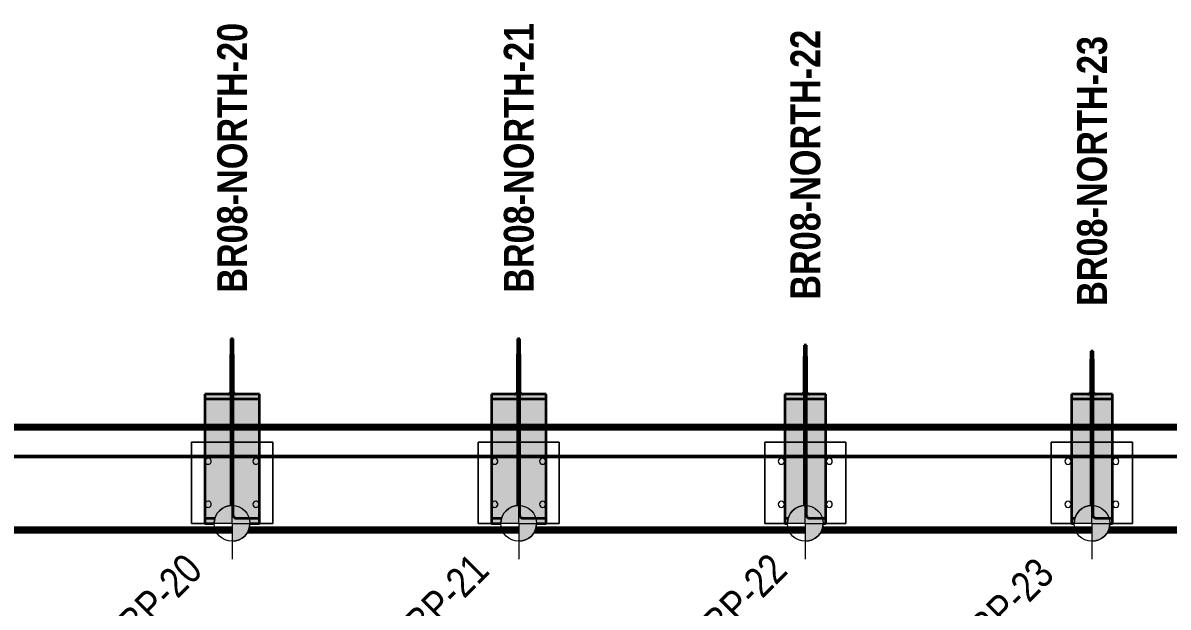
# Model space of a CAD drawing. Header units: metres. Extents: x 4 to 45, y -1 to 1222.
# Drawn here: x 31.42 to 36.214, y 1211.758 to 1214.203 of the extents above; entities that cross this region are included whole.
import ezdxf

# ---------------------------------------------------------------- set-up
doc = ezdxf.new("R2010")
doc.units = ezdxf.units.M
for name, color, linetype, lineweight in [('A-ANNO-NOTE', 7, 'Continuous', 9), ('A-GENM', 7, 'Continuous', 35), ('A-GENM-IDEN', 7, 'Continuous', 18), ('A-WALL', 7, 'Continuous', 50), ('S-FNDN-IDEN', 7, 'Continuous', 18), ('S-FSTN', 7, 'Continuous', 18)]:
    doc.layers.add(name, color=color, linetype=linetype, lineweight=lineweight)
doc.styles.add('Arial Narrow_4', font='ARIALN.TTF', dxfattribs={"height": 0.125})
doc.styles.add('Arial Narrow_B_1', font='ARIALNB.TTF', dxfattribs={"height": 0.125})

# ---------------------------------------------------------------- blocks, each defined once
blk = doc.blocks.new('North_Wall - North_Wall-6845343-DRG-2873221 - NORTHERN SCREEN POST - PLAN')
at = {"layer": 'A-WALL'}
for p, q in [((200.8685, 1234.7241), (233.8422, 1237.6089)), ((233.8422, 1237.6088), (200.8685, 1234.724)), ((233.846, 1237.5942), (200.8698, 1234.7091)), ((233.8757, 1237.4813), (200.8798, 1234.5945)), ((233.8757, 1237.4812), (200.8798, 1234.5945)), ((227.4492, 1236.6028), (226.32, 1236.504)), ((227.4492, 1236.6029), (226.3201, 1236.5041)), ((226.3246, 1236.5196), (227.4479, 1236.6178)), ((226.2539, 1236.4983), (225.1246, 1236.3995)), ((226.2539, 1236.4982), (225.1246, 1236.3994)), ((225.1292, 1236.415), (226.2526, 1236.5133)), ((225.0585, 1236.3937), (223.9292, 1236.2949)), ((225.0585, 1236.3937), (223.9292, 1236.2949)), ((223.9338, 1236.3104), (225.0572, 1236.4087)), ((222.7384, 1236.2058), (223.8618, 1236.3041)), ((223.8631, 1236.2891), (222.7338, 1236.1903)), ((223.8631, 1236.2891), (222.7338, 1236.1903)), ((221.5431, 1236.1012), (222.6664, 1236.1995)), ((222.6677, 1236.1845), (221.5384, 1236.0857)), ((222.6677, 1236.1846), (221.5385, 1236.0858))]:
    blk.add_line(p, q, dxfattribs=at)
blk = doc.blocks.new('BR08_GEN_POST_0 - 360UB_BASE-TRANS-8745825-DRG-2873221 - NORTHERN SCREEN POST - PLAN')
at = {"layer": 'A-GENM', "true_color": 0xc0c0c0}
for points in [[(0.005, 0.6985), (0.005, 0.7458), (-0.005, 0.7458), (-0.005, 0.6985)], [(0.019, 0.5402), (0.0159, 0.5406), (0.0129, 0.5415), (0.0103, 0.5431), (0.0081, 0.5452), (0.0064, 0.5477), (0.0054, 0.5504), (0.005, 0.5533), (0.005, 0.6985), (-0.005, 0.6985), (-0.0054, 0.5504), (-0.0064, 0.5477), (-0.0081, 0.5452), (-0.0103, 0.5431), (-0.0129, 0.5415), (-0.0159, 0.5406), (-0.019, 0.5402)], [(0.086, 0.5209), (0.086, 0.5402), (-0.086, 0.5402), (-0.086, 0.5209)], [(0.086, 0), (0.086, 0.5209), (-0.086, 0.5209), (-0.086, 0), (-0.075, 0), (-0.0746, 0.0082), (-0.0732, 0.0163), (-0.071, 0.0242), (-0.0679, 0.0318), (-0.064, 0.0391), (-0.0594, 0.0458), (-0.054, 0.0521), (-0.048, 0.0576), (-0.0414, 0.0625), (-0.0343, 0.0667), (-0.0268, 0.0701), (-0.019, 0.0726), (-0.0109, 0.0742), (-0.0027, 0.0749), (0, 0.0746), (0, 0), (0.075, 0)]]:
    blk.add_hatch(color=9, dxfattribs=at).paths.add_polyline_path(points)
at = {"layer": 'A-GENM'}
for p, q in [((0.005, 0.7462), (-0.005, 0.7462)), ((-0.005, 0.7462), (-0.005, 0.6985)), ((-0.005, 0.7452), (-0.005, 0.3077)), ((0.005, 0.6985), (0.005, 0.7462)), ((0.005, 0.3077), (0.005, 0.7452)), ((-0.005, 0.5533), (-0.005, 0.6985)), ((0.005, 0.6985), (0.005, 0.5533)), ((-0.019, 0.5402), (-0.086, 0.5402)), ((-0.086, 0.5402), (-0.086, 0.5209)), ((-0.086, 0.5402), (-0.086, 0.0199)), ((0.019, 0.5402), (-0.019, 0.5402)), ((0.086, 0.5402), (0.019, 0.5402)), ((0.086, 0.5209), (0.086, 0.5402)), ((0.086, 0.0199), (0.086, 0.5402)), ((-0.086, 0.5209), (0.086, 0.5209)), ((-0.086, 0.5209), (-0.086, 0)), ((0.086, 0), (0.086, 0.5209)), ((-0.005, 0.3077), (-0.005, 0.0748)), ((0.005, 0.3077), (-0.005, 0.3077)), ((0.005, 0.0341), (0.005, 0.3077)), ((-0.086, 0.0199), (-0.086, 0)), ((-0.0723, 0.0199), (-0.086, 0.0199)), ((-0.086, 0), (-0.075, 0)), ((0.086, 0.0199), (0.019, 0.0199)), ((0.075, 0), (0.086, 0)), ((0.086, 0), (0.086, 0.0199))]:
    blk.add_line(p, q, dxfattribs=at)
at = {"layer": 'A-GENM', "flags": 128}
for points in [[(-0.019, 0.5402), (-0.0159, 0.5406), (-0.0129, 0.5415), (-0.0103, 0.5431), (-0.0081, 0.5452), (-0.0064, 0.5477), (-0.0054, 0.5504), (-0.005, 0.5533)], [(0.005, 0.5533), (0.0054, 0.5504), (0.0064, 0.5477), (0.0081, 0.5452), (0.0103, 0.5431), (0.0129, 0.5415), (0.0159, 0.5406), (0.019, 0.5402)], [(0.019, 0.0199), (0.0159, 0.0203), (0.0129, 0.0213), (0.0103, 0.023), (0.0081, 0.0253), (0.0064, 0.028), (0.0054, 0.031), (0.005, 0.0341)]]:
    blk.add_lwpolyline(points, dxfattribs=at)
blk = doc.blocks.new('BR08_GEN_POST_0 - 610UB_BASE-V1-DRG-2873221 - NORTHERN SCREEN POST - PLAN')
at = {"layer": 'A-GENM', "true_color": 0xc0c0c0}
for points in [[(0.005, 0.7066), (0.005, 0.7721), (-0.005, 0.7721), (-0.005, 0.7066)], [(0.019, 0.5402), (0.0159, 0.5406), (0.0129, 0.5416), (0.0103, 0.5432), (0.0081, 0.5453), (0.0064, 0.5478), (0.0054, 0.5506), (0.005, 0.5536), (0.005, 0.7066), (-0.005, 0.7066), (-0.0054, 0.5506), (-0.0064, 0.5478), (-0.0081, 0.5453), (-0.0103, 0.5432), (-0.0129, 0.5416), (-0.0159, 0.5406), (-0.019, 0.5402)], [(0.1145, 0.5209), (0.1145, 0.5402), (-0.1145, 0.5402), (-0.1145, 0.5209)], [(0.1145, 0), (0.1145, 0.5209), (-0.1145, 0.5209), (-0.1145, 0), (-0.075, 0), (-0.0746, 0.0082), (-0.0732, 0.0163), (-0.071, 0.0242), (-0.0679, 0.0318), (-0.064, 0.0391), (-0.0594, 0.0458), (-0.054, 0.0521), (-0.048, 0.0576), (-0.0414, 0.0625), (-0.0343, 0.0667), (-0.0268, 0.0701), (-0.019, 0.0726), (-0.0109, 0.0742), (-0.001, 0.075), (0, 0.0746), (0, 0), (0.075, 0)]]:
    blk.add_hatch(color=9, dxfattribs=at).paths.add_polyline_path(points)
at = {"layer": 'A-GENM'}
for p, q in [((0.005, 0.7724), (-0.005, 0.7724)), ((-0.005, 0.7724), (-0.005, 0.7066)), ((-0.005, 0.771), (-0.005, 0.3148)), ((0.005, 0.7066), (0.005, 0.7724)), ((0.005, 0.3148), (0.005, 0.771)), ((-0.005, 0.5536), (-0.005, 0.7066)), ((0.005, 0.7066), (0.005, 0.5536)), ((-0.019, 0.5402), (-0.1145, 0.5402)), ((-0.1145, 0.5402), (-0.1145, 0.5209)), ((-0.1145, 0.5402), (-0.1145, 0.0199)), ((0.019, 0.5402), (-0.019, 0.5402)), ((0.1145, 0.5402), (0.019, 0.5402)), ((0.1145, 0.5209), (0.1145, 0.5402)), ((0.1145, 0.0199), (0.1145, 0.5402)), ((-0.1145, 0.5209), (0.1145, 0.5209)), ((-0.1145, 0.5209), (-0.1145, 0)), ((0.1145, 0), (0.1145, 0.5209)), ((-0.005, 0.3148), (-0.005, 0.0748)), ((0.005, 0.3148), (-0.005, 0.3148)), ((0.005, 0.0341), (0.005, 0.3148)), ((-0.1145, 0.0199), (-0.1145, 0)), ((-0.0723, 0.0199), (-0.1145, 0.0199)), ((-0.1145, 0), (-0.075, 0)), ((0.1145, 0.0199), (0.019, 0.0199)), ((0.075, 0), (0.1145, 0)), ((0.1145, 0), (0.1145, 0.0199))]:
    blk.add_line(p, q, dxfattribs=at)
at = {"layer": 'A-GENM', "flags": 128}
for points in [[(-0.019, 0.5402), (-0.0159, 0.5406), (-0.0129, 0.5416), (-0.0103, 0.5432), (-0.0081, 0.5453), (-0.0064, 0.5478), (-0.0054, 0.5506), (-0.005, 0.5536)], [(0.005, 0.5536), (0.0054, 0.5506), (0.0064, 0.5478), (0.0081, 0.5453), (0.0103, 0.5432), (0.0129, 0.5416), (0.0159, 0.5406), (0.019, 0.5402)], [(0.019, 0.0199), (0.0159, 0.0203), (0.0129, 0.0213), (0.0103, 0.023), (0.0081, 0.0253), (0.0064, 0.028), (0.0054, 0.031), (0.005, 0.0341)]]:
    blk.add_lwpolyline(points, dxfattribs=at)
blk = doc.blocks.new('BR08_GEN_POST_0 - 360UB_BASE-TRANS-8745829-DRG-2873221 - NORTHERN SCREEN POST - PLAN')
at = {"layer": 'A-GENM', "true_color": 0xc0c0c0}
for points in [[(0.005, 0.6874), (0.005, 0.7201), (-0.005, 0.7201), (-0.005, 0.6874)], [(0.019, 0.5402), (0.0159, 0.5406), (0.0129, 0.5415), (0.0103, 0.543), (0.0081, 0.5451), (0.0064, 0.5475), (0.0054, 0.5502), (0.005, 0.5531), (0.005, 0.6874), (-0.005, 0.6874), (-0.0054, 0.5502), (-0.0064, 0.5475), (-0.0081, 0.5451), (-0.0103, 0.543), (-0.0129, 0.5415), (-0.0159, 0.5406), (-0.019, 0.5402)], [(0.086, 0.5209), (0.086, 0.5402), (-0.086, 0.5402), (-0.086, 0.5209), (0.0455, 0.5209)], [(0.086, 0), (0.086, 0.5209), (-0.086, 0.5209), (-0.086, 0), (-0.075, 0), (-0.0746, 0.0082), (-0.0732, 0.0163), (-0.071, 0.0242), (-0.0679, 0.0318), (-0.064, 0.0391), (-0.0594, 0.0458), (-0.054, 0.0521), (-0.048, 0.0576), (-0.0414, 0.0625), (-0.0343, 0.0667), (-0.0265, 0.0702), (-0.019, 0.0726), (-0.0109, 0.0742), (-0.0027, 0.0749), (0, 0.0746), (0, 0), (0.075, 0)]]:
    blk.add_hatch(color=9, dxfattribs=at).paths.add_polyline_path(points)
at = {"layer": 'A-GENM'}
for p, q in [((0.005, 0.7203), (-0.005, 0.7203)), ((-0.005, 0.7203), (-0.005, 0.6874)), ((-0.005, 0.7195), (-0.005, 0.3006)), ((0.005, 0.6874), (0.005, 0.7203)), ((0.005, 0.3006), (0.005, 0.7195)), ((-0.005, 0.5531), (-0.005, 0.6874)), ((0.005, 0.6874), (0.005, 0.5531)), ((-0.019, 0.5402), (-0.086, 0.5402)), ((-0.086, 0.5402), (-0.086, 0.5209)), ((-0.086, 0.5402), (-0.086, 0.0199)), ((0.019, 0.5402), (-0.019, 0.5402)), ((0.086, 0.5402), (0.019, 0.5402)), ((0.086, 0.5209), (0.086, 0.5402)), ((0.086, 0.0199), (0.086, 0.5402)), ((-0.086, 0.5209), (0.086, 0.5209)), ((-0.086, 0.5209), (-0.086, 0)), ((0.086, 0), (0.086, 0.5209)), ((-0.005, 0.3006), (-0.005, 0.0748)), ((0.005, 0.3006), (-0.005, 0.3006)), ((0.005, 0.0341), (0.005, 0.3006)), ((-0.086, 0.0199), (-0.086, 0)), ((-0.0723, 0.0199), (-0.086, 0.0199)), ((-0.086, 0), (-0.075, 0)), ((0.086, 0.0199), (0.019, 0.0199)), ((0.075, 0), (0.086, 0)), ((0.086, 0), (0.086, 0.0199))]:
    blk.add_line(p, q, dxfattribs=at)
at = {"layer": 'A-GENM', "flags": 128}
for points in [[(-0.019, 0.5402), (-0.0159, 0.5406), (-0.0129, 0.5415), (-0.0103, 0.543), (-0.0081, 0.5451), (-0.0064, 0.5475), (-0.0054, 0.5502), (-0.005, 0.5531)], [(0.005, 0.5531), (0.0054, 0.5502), (0.0064, 0.5475), (0.0081, 0.5451), (0.0103, 0.543), (0.0129, 0.5415), (0.0159, 0.5406), (0.019, 0.5402)], [(0.019, 0.0199), (0.0159, 0.0203), (0.0129, 0.0213), (0.0103, 0.023), (0.0081, 0.0253), (0.0064, 0.028), (0.0054, 0.031), (0.005, 0.0341)]]:
    blk.add_lwpolyline(points, dxfattribs=at)
blk = doc.blocks.new('Canopy Post Column Base Plate-4 Hole - 25mm-8762852-DRG-2873221 - NORTHERN SCREEN POST - PLAN')
at = {"layer": 'S-FSTN'}
for p, q in [((0.17, 0.17), (-0.17, 0.17)), ((-0.17, 0.17), (-0.17, -0.17)), ((-0.17, -0.17), (-0.17, 0.17)), ((-0.17, 0.17), (0.17, 0.17)), ((0.17, 0.075), (0.17, 0.17)), ((0.17, 0.17), (0.17, 0.075)), ((0.17, -0.17), (0.17, -0.075)), ((0.17, -0.075), (0.17, -0.17)), ((-0.17, -0.17), (0.17, -0.17)), ((0.17, -0.17), (-0.17, -0.17))]:
    blk.add_line(p, q, dxfattribs=at)
for centre, start, end in [((-0.09, 0.1), 0, 180), ((-0.09, 0.1), 0, 180), ((-0.09, 0.1), 180, 360), ((-0.09, 0.1), 180, 360), ((0.09, 0.1), 0, 180), ((0.09, 0.1), 0, 180), ((0.09, 0.1), 180, 360), ((0.09, 0.1), 180, 360), ((-0.09, -0.1), 0, 180), ((-0.09, -0.1), 360, 180), ((0.09, -0.1), 0, 180), ((0.09, -0.1), 360, 180), ((-0.09, -0.1), 180, 360), ((-0.09, -0.1), 180, 360), ((0.09, -0.1), 180, 360), ((0.09, -0.1), 180, 360)]:
    blk.add_arc(centre, 0.013, start, end, dxfattribs=at)
blk = doc.blocks.new('Canopy Post Column Base Plate-4 Hole - 25mm-V18-DRG-2873221 - NORTHERN SCREEN POST - PLAN')
at = {"layer": 'S-FSTN'}
for p, q in [((0.17, 0.17), (-0.17, 0.17)), ((-0.17, 0.17), (-0.17, 0.075)), ((-0.17, 0.075), (-0.17, 0.17)), ((-0.17, 0.17), (0.17, 0.17)), ((0.17, -0.17), (0.17, 0.17)), ((0.17, 0.17), (0.17, -0.17)), ((-0.17, -0.075), (-0.17, -0.17)), ((-0.17, -0.17), (-0.17, -0.075)), ((-0.17, -0.17), (0.17, -0.17)), ((0.17, -0.17), (-0.17, -0.17))]:
    blk.add_line(p, q, dxfattribs=at)
for centre, start, end in [((-0.09, 0.1), 0, 180), ((-0.09, 0.1), 0, 180), ((-0.09, 0.1), 180, 360), ((-0.09, 0.1), 180, 360), ((0.09, 0.1), 0, 180), ((0.09, 0.1), 0, 180), ((0.09, 0.1), 180, 360), ((0.09, 0.1), 180, 360), ((-0.09, -0.1), 0, 180), ((-0.09, -0.1), 360, 180), ((0.09, -0.1), 0, 180), ((0.09, -0.1), 360, 180), ((-0.09, -0.1), 180, 360), ((-0.09, -0.1), 180, 360), ((0.09, -0.1), 180, 360), ((0.09, -0.1), 180, 360)]:
    blk.add_arc(centre, 0.013, start, end, dxfattribs=at)
blk = doc.blocks.new('Canopy Post Column Base Plate-4 Hole - 25mm-8768057-DRG-2873221 - NORTHERN SCREEN POST - PLAN')
at = {"layer": 'S-FSTN'}
for p, q in [((-0.075, 0.17), (-0.17, 0.17)), ((-0.17, 0.17), (-0.17, -0.17)), ((-0.17, -0.17), (-0.17, 0.17)), ((-0.17, 0.17), (-0.075, 0.17)), ((0.17, 0.17), (0.075, 0.17)), ((0.075, 0.17), (0.17, 0.17)), ((0.17, -0.17), (0.17, 0.17)), ((0.17, 0.17), (0.17, -0.17)), ((-0.17, -0.17), (0.17, -0.17)), ((0.17, -0.17), (-0.17, -0.17))]:
    blk.add_line(p, q, dxfattribs=at)
for centre, start, end in [((-0.1, 0.09), 0, 180), ((-0.1, 0.09), 0, 180), ((0.1, 0.09), 0, 180), ((0.1, 0.09), 0, 180), ((-0.1, 0.09), 180, 360), ((-0.1, 0.09), 180, 360), ((0.1, 0.09), 180, 360), ((0.1, 0.09), 180, 360), ((-0.1, -0.09), 0, 180), ((-0.1, -0.09), 0, 180), ((-0.1, -0.09), 180, 360), ((-0.1, -0.09), 180, 360), ((0.1, -0.09), 0, 180), ((0.1, -0.09), 0, 180), ((0.1, -0.09), 180, 360), ((0.1, -0.09), 180, 360)]:
    blk.add_arc(centre, 0.013, start, end, dxfattribs=at)

msp = doc.modelspace()

# ---------------------------------------------------------------- hatches: boundary and pattern name
at = {"layer": 'A-ANNO-NOTE', "lineweight": 5, "true_color": 0x808080}
for points in [[(32.2207, 1212.1087), (32.2957, 1212.1087), (32.2957, 1212.1837), (32.2875, 1212.1832), (32.2794, 1212.1819), (32.2715, 1212.1796), (32.2639, 1212.1766), (32.2566, 1212.1727), (32.2499, 1212.168), (32.2437, 1212.1627), (32.2381, 1212.1566), (32.2332, 1212.15), (32.229, 1212.143), (32.2257, 1212.1355), (32.2231, 1212.1276), (32.2215, 1212.1196), (32.2208, 1212.1114)], [(33.4206, 1212.1087), (33.4956, 1212.1087), (33.4956, 1212.1837), (33.4874, 1212.1832), (33.4793, 1212.1819), (33.4714, 1212.1796), (33.4638, 1212.1766), (33.4566, 1212.1727), (33.4498, 1212.168), (33.4436, 1212.1627), (33.438, 1212.1566), (33.4331, 1212.15), (33.4289, 1212.143), (33.4256, 1212.1355), (33.4231, 1212.1276), (33.4214, 1212.1196), (33.4207, 1212.1114)], [(34.6956, 1212.1087), (34.6956, 1212.1837), (34.6874, 1212.1832), (34.6793, 1212.1819), (34.6714, 1212.1796), (34.6638, 1212.1766), (34.6565, 1212.1727), (34.6498, 1212.168), (34.6435, 1212.1627), (34.6379, 1212.1566), (34.633, 1212.15), (34.6289, 1212.143), (34.6255, 1212.1355), (34.623, 1212.1276), (34.6214, 1212.1196), (34.6206, 1212.1114), (34.6206, 1212.1087), (34.6459, 1212.1087)], [(35.8955, 1212.1085), (35.8955, 1212.1835), (35.8873, 1212.1831), (35.8792, 1212.1817), (35.869, 1212.1787), (35.8637, 1212.1764), (35.8565, 1212.1725), (35.8497, 1212.1679), (35.8435, 1212.1625), (35.8379, 1212.1565), (35.833, 1212.1499), (35.8288, 1212.1428), (35.8255, 1212.1353), (35.823, 1212.1275), (35.8213, 1212.1194), (35.8206, 1212.1112), (35.8205, 1212.1085), (35.869, 1212.1085)], [(32.2957, 1212.0337), (32.3039, 1212.0341), (32.312, 1212.0355), (32.3199, 1212.0377), (32.3275, 1212.0408), (32.3348, 1212.0446), (32.3434, 1212.0508), (32.3478, 1212.0547), (32.3534, 1212.0607), (32.3583, 1212.0673), (32.3624, 1212.0744), (32.3658, 1212.0819), (32.3683, 1212.0897), (32.3699, 1212.0977), (32.3707, 1212.1059), (32.3707, 1212.1087), (32.2957, 1212.1087), (32.2957, 1212.0876)], [(33.4956, 1212.0337), (33.5039, 1212.0341), (33.512, 1212.0355), (33.5199, 1212.0377), (33.5275, 1212.0408), (33.5347, 1212.0446), (33.5415, 1212.0493), (33.5477, 1212.0547), (33.5533, 1212.0607), (33.5582, 1212.0673), (33.5623, 1212.0744), (33.5657, 1212.0819), (33.5682, 1212.0897), (33.5699, 1212.0977), (33.5706, 1212.1059), (33.5706, 1212.1087), (33.4956, 1212.1087), (33.4956, 1212.0876)], [(34.6956, 1212.0337), (34.7038, 1212.0341), (34.7119, 1212.0355), (34.7198, 1212.0377), (34.7274, 1212.0408), (34.7347, 1212.0446), (34.7414, 1212.0493), (34.7476, 1212.0547), (34.7532, 1212.0607), (34.7581, 1212.0673), (34.7623, 1212.0744), (34.7656, 1212.0819), (34.7682, 1212.0897), (34.7698, 1212.0977), (34.7705, 1212.1059), (34.7706, 1212.1087), (34.6956, 1212.1087), (34.6956, 1212.0876)], [(35.8955, 1212.0335), (35.9037, 1212.034), (35.9118, 1212.0353), (35.9197, 1212.0375), (35.9274, 1212.0406), (35.9346, 1212.0445), (35.9414, 1212.0491), (35.9476, 1212.0545), (35.9532, 1212.0605), (35.9581, 1212.0671), (35.9622, 1212.0742), (35.9656, 1212.0817), (35.9681, 1212.0895), (35.9697, 1212.0976), (35.9705, 1212.1058), (35.9705, 1212.1085), (35.8955, 1212.1085), (35.8955, 1212.0876)]]:
    msp.add_hatch(color=8, dxfattribs=at).paths.add_polyline_path(points)

# ---------------------------------------------------------------- linework, layer by layer
at = {"layer": 'A-ANNO-NOTE', "color": 8, "lineweight": 18, "true_color": 0x808080}
for p, q in [((32.2957, 1212.1087), (32.2957, 1212.2587)), ((33.4956, 1212.1087), (33.4956, 1212.2587)), ((34.6956, 1212.1087), (34.6956, 1212.2587)), ((35.8955, 1212.1085), (35.8955, 1212.2585)), ((32.2957, 1212.1087), (32.1457, 1212.1087)), ((32.2957, 1212.1087), (32.2957, 1211.9587)), ((32.2957, 1212.1087), (32.4457, 1212.1087)), ((33.4956, 1212.1087), (33.3456, 1212.1087)), ((33.4956, 1212.1087), (33.4956, 1211.9587)), ((33.4956, 1212.1087), (33.6456, 1212.1087)), ((34.6956, 1212.1087), (34.5456, 1212.1087)), ((34.6956, 1212.1087), (34.6956, 1211.9587)), ((34.6956, 1212.1087), (34.8456, 1212.1087)), ((35.8955, 1212.1085), (35.7455, 1212.1085)), ((35.8955, 1212.1085), (35.8955, 1211.9585)), ((35.8955, 1212.1085), (36.0455, 1212.1085))]:
    msp.add_line(p, q, dxfattribs=at)
for centre in [(32.2957, 1212.1087), (33.4956, 1212.1087), (34.6956, 1212.1087), (35.8955, 1212.1085)]:
    msp.add_circle(centre, 0.075, dxfattribs=at)
for centre, start, end in [((32.2957, 1212.1087), 90, 180), ((33.4956, 1212.1087), 90, 180), ((34.6956, 1212.1087), 90, 180), ((35.8955, 1212.1085), 90, 180), ((32.2957, 1212.1087), 270, 0), ((33.4956, 1212.1087), 270, 360), ((34.6956, 1212.1087), 270, 360), ((35.8955, 1212.1085), 270, 0)]:
    msp.add_arc(centre, 0.075, start, end, dxfattribs=at)

# ---------------------------------------------------------------- block references
at = {"layer": 'A-GENM'}
for name, p in [('BR08_GEN_POST_0 - 610UB_BASE-V1-DRG-2873221 - NORTHERN SCREEN POST - PLAN', (32.2957, 1212.1087)), ('BR08_GEN_POST_0 - 610UB_BASE-V1-DRG-2873221 - NORTHERN SCREEN POST - PLAN', (33.4956, 1212.1087)), ('BR08_GEN_POST_0 - 360UB_BASE-TRANS-8745825-DRG-2873221 - NORTHERN SCREEN POST - PLAN', (34.6956, 1212.1087)), ('BR08_GEN_POST_0 - 360UB_BASE-TRANS-8745829-DRG-2873221 - NORTHERN SCREEN POST - PLAN', (35.8955, 1212.1085))]:
    msp.add_blockref(name, p, dxfattribs=at)
at = {"layer": 'A-WALL', "rotation": 355.0000000000001}
msp.add_blockref('North_Wall - North_Wall-6845343-DRG-2873221 - NORTHERN SCREEN POST - PLAN', (-297.2653, 0), dxfattribs=at)
at = {"layer": 'S-FSTN'}
for name, p, rotation in [('Canopy Post Column Base Plate-4 Hole - 25mm-V18-DRG-2873221 - NORTHERN SCREEN POST - PLAN', (32.2957, 1212.2787), 89.99999989490428), ('Canopy Post Column Base Plate-4 Hole - 25mm-8762852-DRG-2873221 - NORTHERN SCREEN POST - PLAN', (33.4956, 1212.2787), 269.9999998949049), ('Canopy Post Column Base Plate-4 Hole - 25mm-8768057-DRG-2873221 - NORTHERN SCREEN POST - PLAN', (34.6956, 1212.2787), 180), ('Canopy Post Column Base Plate-4 Hole - 25mm-8768057-DRG-2873221 - NORTHERN SCREEN POST - PLAN', (35.8955, 1212.2785), 180)]:
    msp.add_blockref(name, p, dxfattribs=dict(at, rotation=rotation))

# ---------------------------------------------------------------- next in the draw order: texts
at = {"layer": 'A-GENM-IDEN', "lineweight": 9, "char_height": 0.125, "attachment_point": 1, "rotation": 90, "style": 'Arial Narrow_B_1', "bg_fill": 3, "box_fill_scale": 1, "bg_fill_color": 256, "bg_fill_true_color": 13158600, "bg_fill_transparency": 0}
for s, insert in [('BR08-NORTH-20', (32.2337, 1213.0738)), ('BR08-NORTH-21', (33.4336, 1213.0738)), ('BR08-NORTH-22', (34.6335, 1213.0449)), ('BR08-NORTH-23', (35.8335, 1213.019))]:
    msp.add_mtext(s, dxfattribs=dict(at, insert=insert))
at = {"layer": 'S-FNDN-IDEN', "lineweight": 9, "char_height": 0.125, "attachment_point": 1, "rotation": 45, "style": 'Arial Narrow_4', "bg_fill": 3, "box_fill_scale": 1, "bg_fill_color": 256, "bg_fill_true_color": 13158600, "bg_fill_transparency": 0}
for s, insert in [('SOP-BP-20', (31.5623, 1211.463)), ('SOP-BP-21', (32.7623, 1211.463)), ('SOP-BP-22', (34.0105, 1211.4633)), ('SOP-BP-23', (35.1273, 1211.4455))]:
    msp.add_mtext(s, dxfattribs=dict(at, insert=insert))

doc.saveas('drawing.dxf')
